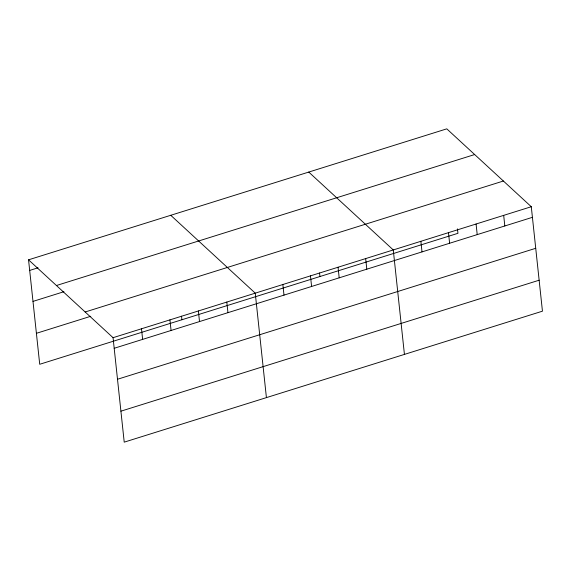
<?xml version="1.0" encoding="UTF-8"?>
<svg xmlns="http://www.w3.org/2000/svg" width="571" height="571" viewBox="0 0 571 571"><rect width="100%" height="100%" fill="white"/><g stroke="black" fill="none" stroke-linecap="round" stroke-linejoin="round"><path stroke-width="0.86" d="M28.55 259.819L446.779 128.846L531.287 206.723L542.45 311.181L124.221 442.154L113.058 337.689L28.55 259.819L39.713 364.277L457.942 233.311L457.471 228.885M29.685 270.418L38.05 267.799M56.436 285.514L474.665 154.548M32.997 301.395L63.945 291.702M85.172 311.987L503.401 181.021M36.401 333.307L90.775 316.277M113.058 337.689L531.287 206.723M114.186 348.289L532.422 217.323M117.498 379.265L535.726 248.299M120.909 411.177L539.138 280.211M308.761 172.071L393.269 249.941L404.432 354.405M170.75 215.288L255.251 293.159L266.421 397.623M503.686 215.367L504.814 225.966M476.078 224.01L477.213 234.61M448.478 232.654L449.613 243.253M420.87 241.297L422.005 251.897M365.668 258.584L366.803 269.184M338.061 267.228L339.195 277.827M319.553 272.988L319.931 276.528M310.46 275.872L311.595 286.471M282.859 284.515L283.994 295.114M226.815 302.066L227.95 312.665M198.373 310.974L199.507 321.573M181.535 316.213L181.913 319.753M169.937 319.874L171.072 330.481M141.494 328.782L142.629 339.388"/></g></svg>
